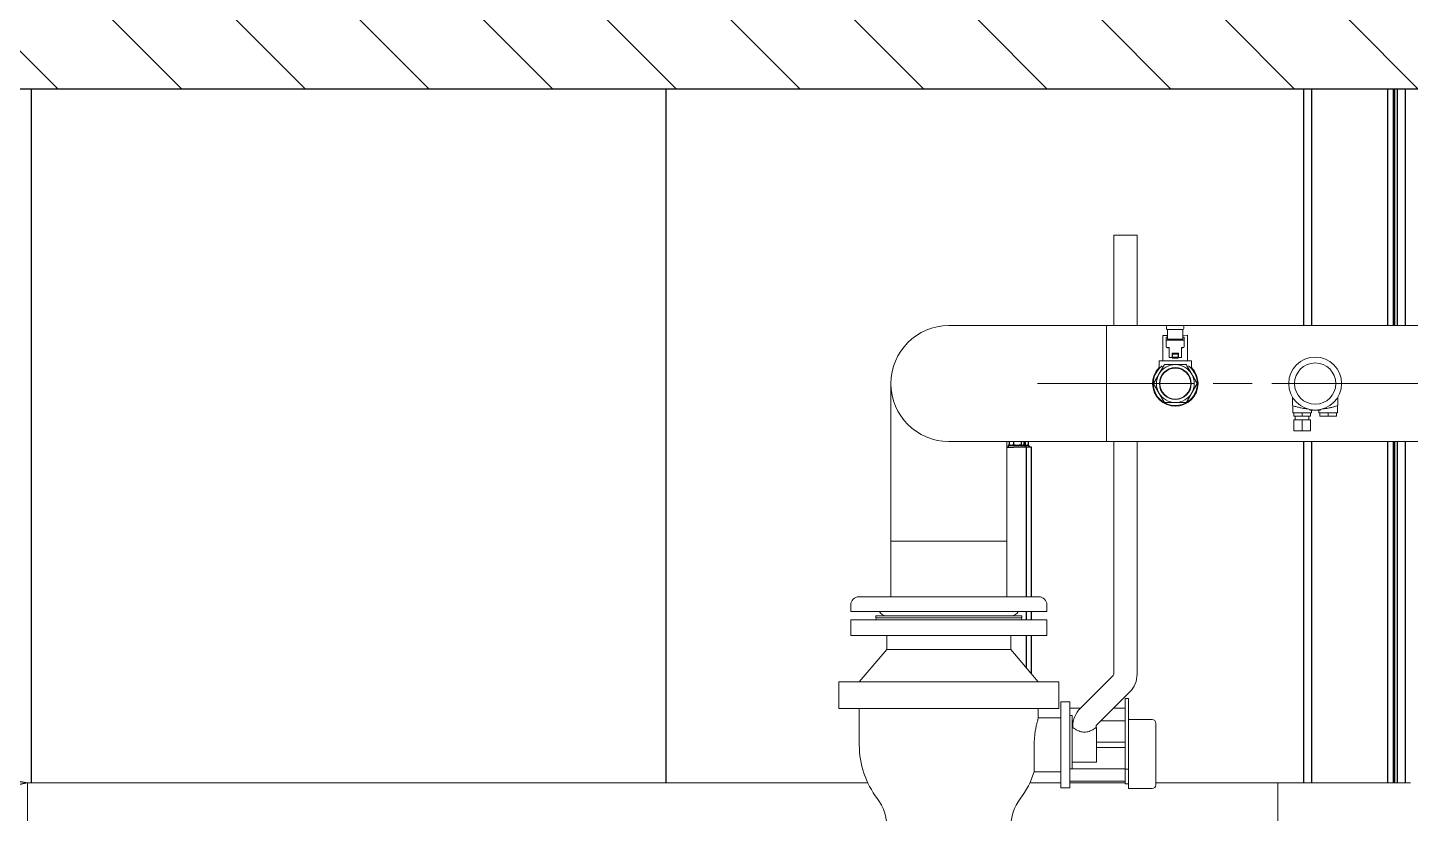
# Model space of a CAD drawing. Header units: millimetres. Extents: x -4172 to 126100, y -2 to 142133.
# Drawn here: x 87057 to 92078, y 23355 to 26207 of the extents above; entities that cross this region are included whole.
import ezdxf

# ---------------------------------------------------------------- set-up
doc = ezdxf.new("R2010")
doc.units = ezdxf.units.MM
doc.header["$LTSCALE"] = 100
doc.linetypes.add('CHAIN', pattern=[0.3543, 0.2362, -0.0295, 0.0591, -0.0295])
for name, color, linetype, lineweight in [('Hatch', 7, 'Continuous', 18), ('Symbol', 7, 'Continuous', 18), ('Visible', 7, 'Continuous', 25)]:
    doc.layers.add(name, color=color, linetype=linetype, lineweight=lineweight)
for name, color, linetype, lineweight, true_color in [('P_Biomass (BM)', 150, 'Continuous', 18, 0x007fff), ('P_BioMass CenterLine', 150, 'CHAIN', 18, 0x007fff), ('P_Cable Ducts (CD)', 30, 'Continuous', 18, 0xff7f00)]:
    doc.layers.add(name, color=color, linetype=linetype, lineweight=lineweight, true_color=true_color)

# ---------------------------------------------------------------- blocks, each defined once
blk = doc.blocks.new('Balloon35')
at = {"layer": 'Symbol'}
for p, q in [((870.571, 234.658), (868.067, 235.138)), ((868.071, 234.638), (870.571, 234.658)), ((868.075, 234.138), (870.571, 234.658))]:
    blk.add_line(p, q, dxfattribs=at)

msp = doc.modelspace()

# ---------------------------------------------------------------- hatches: boundary and pattern name
at = {"layer": 'Hatch'}
h = msp.add_hatch(dxfattribs=at)
h.set_pattern_fill('ANSI31', color=256, scale=2540, angle=90.00021, style=0)
h.set_pattern_definition([(135.0002, (0, 0), (-224.5056, -224.5072), [])])
h.paths.add_polyline_path([(84232.42, 26235.4), (84232.42, 20235.4), (84482.42, 20235.4), (84482.42, 25985.4), (97232.42, 25985.4), (97232.42, 20235.4), (97482.42, 20235.4), (97482.42, 26235.4)])

# ---------------------------------------------------------------- linework, layer by layer
at = {"layer": 'P_Biomass (BM)'}
for p, q in [((91085.86, 25454.15), (91000.86, 25454.15)), ((91000.86, 25125.78), (91000.86, 25454.15)), ((91085.86, 25125.78), (91085.86, 25454.15)), ((90974.61, 25125.78), (90402.11, 25125.78)), ((90974.61, 25125.78), (90402.11, 25125.78)), ((90974.61, 25125.78), (91194.59, 25125.78)), ((90974.61, 24705.03), (90974.61, 25125.78)), ((91192.81, 25115.06), (91192.79, 25122.56)), ((91251.53, 25126.47), (91196.53, 25126.32)), ((91196.57, 25111.32), (91251.57, 25111.47)), ((91196.67, 25075.98), (91196.57, 25111.32)), ((91251.67, 25076.13), (91251.57, 25111.47)), ((91253.72, 25125.78), (96553.67, 25125.78)), ((91255.29, 25122.73), (91255.31, 25115.23)), ((91196.63, 25090.32), (91179.13, 25090.28)), ((91179.13, 25090.28), (91179.38, 24997.78)), ((91191.67, 25075.09), (91191.65, 25082.16)), ((91191.74, 25048.57), (91191.67, 25075.09)), ((91196.65, 25084.82), (91195.4, 25084.82)), ((91252.93, 25072.6), (91195.43, 25072.45)), ((91196.67, 25075.98), (91251.67, 25076.13)), ((91269.13, 25090.52), (91251.63, 25090.47)), ((91252.9, 25084.98), (91251.65, 25084.97)), ((91256.67, 25075.26), (91256.65, 25082.34)), ((91256.67, 25075.26), (91256.74, 25048.75)), ((91269.13, 25090.52), (91269.38, 24998.02)), ((91201.75, 25045.95), (91195.5, 25045.93)), ((91196.75, 25045.93), (91196.75, 25045.08)), ((91196.75, 25045.08), (91201.75, 25045.09)), ((91201.75, 25045.95), (91201.78, 25034.71)), ((91201.78, 25034.71), (91201.81, 25025.87)), ((91201.81, 25025.87), (91201.85, 25010.26)), ((91201.85, 25010.26), (91213.1, 25010.29)), ((91235.56, 25025.96), (91213.06, 25025.9)), ((91213.06, 25025.9), (91213.1, 25010.29)), ((91214.32, 25022.62), (91234.32, 25022.68)), ((91214.35, 25010.93), (91214.32, 25022.62)), ((91214.35, 25010.93), (91234.35, 25010.98)), ((91214.36, 25007.34), (91214.35, 25010.93)), ((91234.35, 25010.98), (91234.32, 25022.68)), ((91234.36, 25007.4), (91234.35, 25010.98)), ((91235.6, 25010.35), (91235.56, 25025.96)), ((91235.6, 25010.35), (91246.85, 25010.38)), ((91253, 25046.09), (91246.75, 25046.07)), ((91246.75, 25046.07), (91246.78, 25034.83)), ((91246.75, 25045.21), (91251.75, 25045.22)), ((91246.78, 25034.83), (91246.81, 25026)), ((91246.81, 25026), (91246.85, 25010.38)), ((91251.75, 25046.08), (91251.75, 25045.22)), ((91176.88, 24997.77), (91165.63, 24997.74)), ((91165.71, 24969.54), (91165.63, 24997.74)), ((91176.88, 24997.77), (91271.88, 24998.03)), ((91283.13, 24998.06), (91271.88, 24998.03)), ((91283.21, 24969.86), (91283.13, 24998.06)), ((90191.73, 24915.4), (90191.73, 24342.9)), ((90191.73, 24915.4), (90191.73, 24342.9)), ((91649.69, 24866.35), (91649.69, 24835.74)), ((91815.15, 24866.35), (91815.15, 24835.74)), ((91651.17, 24835.22), (91651.17, 24809.15)), ((91651.17, 24809.15), (91654.92, 24809.15)), ((91656.53, 24809.15), (91654.92, 24809.15)), ((91654.92, 24809.15), (91654.92, 24796.65)), ((91656.53, 24809.15), (91683.31, 24809.15)), ((91684.92, 24809.15), (91683.31, 24809.15)), ((91686.53, 24809.15), (91684.92, 24809.15)), ((91684.92, 24809.15), (91684.92, 24796.65)), ((91686.53, 24809.15), (91713.31, 24809.15)), ((91712.98, 24821.2), (91712.98, 24819.15)), ((91716.96, 24819.15), (91712.98, 24819.15)), ((91714.92, 24809.15), (91713.31, 24809.15)), ((91714.92, 24809.15), (91714.92, 24796.65)), ((91714.92, 24809.15), (91718.67, 24809.15)), ((91716.96, 24820.47), (91716.96, 24819.15)), ((91716.96, 24819.15), (91747.88, 24819.15)), ((91718.67, 24819.15), (91718.67, 24809.15)), ((91746.17, 24819.15), (91746.17, 24809.15)), ((91746.17, 24809.15), (91749.92, 24809.15)), ((91747.88, 24820.47), (91747.88, 24819.15)), ((91751.86, 24819.15), (91747.88, 24819.15)), ((91751.53, 24809.15), (91749.92, 24809.15)), ((91749.92, 24809.15), (91749.92, 24796.65)), ((91751.53, 24809.15), (91778.31, 24809.15)), ((91751.86, 24821.2), (91751.86, 24819.15)), ((91779.92, 24809.15), (91778.31, 24809.15)), ((91779.92, 24826.2), (91779.92, 24826.2)), ((91781.53, 24809.15), (91779.92, 24809.15)), ((91779.92, 24809.15), (91779.92, 24796.65)), ((91781.53, 24809.15), (91808.31, 24809.15)), ((91809.92, 24809.15), (91808.31, 24809.15)), ((91809.92, 24809.15), (91809.92, 24796.65)), ((91809.92, 24809.15), (91813.67, 24809.15)), ((91813.67, 24835.22), (91813.67, 24809.15)), ((91684.92, 24796.65), (91654.92, 24796.65)), ((91684.92, 24784.15), (91654.92, 24784.15)), ((91654.92, 24784.15), (91654.92, 24744.15)), ((91659.92, 24796.65), (91659.92, 24784.15)), ((91714.92, 24796.65), (91684.92, 24796.65)), ((91714.92, 24784.15), (91684.92, 24784.15)), ((91684.92, 24784.15), (91684.92, 24744.15)), ((91709.92, 24796.65), (91709.92, 24784.15)), ((91714.92, 24784.15), (91714.92, 24744.15)), ((91779.92, 24796.65), (91749.92, 24796.65)), ((91809.92, 24796.65), (91779.92, 24796.65)), ((90402.11, 24705.03), (90974.61, 24705.03)), ((90402.11, 24705.03), (90974.61, 24705.03)), ((90612.48, 24342.9), (90612.48, 24705.03)), ((90612.48, 24342.9), (90612.48, 24705.03)), ((90974.61, 24705.03), (96531.8, 24705.03)), ((91000.86, 23861.11), (91000.86, 24705.03)), ((91085.86, 23861.11), (91085.86, 24705.03)), ((91684.92, 24744.15), (91654.92, 24744.15)), ((91714.92, 24744.15), (91684.92, 24744.15)), ((90191.73, 24141.65), (90191.73, 24342.9)), ((90612.48, 24342.9), (90191.73, 24342.9)), ((90612.48, 24141.65), (90612.48, 24342.9)), ((90045.86, 24087.9), (90045.86, 24111.65)), ((90129.97, 24141.65), (90075.86, 24141.65)), ((90129.97, 24141.65), (90136.78, 24141.65)), ((90336.91, 24141.65), (90136.78, 24141.65)), ((90336.91, 24141.65), (90348.73, 24141.65)), ((90582.05, 24141.65), (90348.73, 24141.65)), ((90582.05, 24141.65), (90591.95, 24141.65)), ((90721.78, 24141.65), (90591.95, 24141.65)), ((90721.78, 24141.65), (90723.96, 24141.65)), ((90728.36, 24141.65), (90723.96, 24141.65)), ((90758.36, 24087.9), (90758.36, 24111.65)), ((90758.36, 24087.9), (90045.86, 24087.9)), ((90045.86, 24057.9), (90758.36, 24057.9)), ((90045.86, 24057.9), (90045.86, 24000.4)), ((90139.61, 24065.4), (90135.28, 24057.9)), ((90667.11, 24072.9), (90137.11, 24072.9)), ((90137.11, 24065.4), (90137.11, 24072.9)), ((90667.11, 24065.4), (90137.11, 24065.4)), ((90664.61, 24065.4), (90668.94, 24057.9)), ((90667.11, 24065.4), (90667.11, 24072.9)), ((90758.36, 24057.9), (90758.36, 24000.4)), ((90045.86, 24000.4), (90758.36, 24000.4)), ((90177.11, 24000.4), (90177.11, 23950.4)), ((90627.11, 24000.4), (90627.11, 23950.4)), ((90177.11, 23950.4), (90077.11, 23832.9)), ((90177.11, 23950.4), (90627.11, 23950.4)), ((90627.11, 23950.4), (90727.11, 23832.9)), ((90879.2, 23736.35), (90998.66, 23855.81)), ((90002.11, 23832.9), (90802.11, 23832.9)), ((90002.11, 23832.9), (90002.11, 23735.4)), ((90802.11, 23832.9), (90802.11, 23735.4)), ((90808.36, 23760.4), (90808.36, 23447.9)), ((90842.11, 23760.4), (90808.36, 23760.4)), ((90842.11, 23447.9), (90842.11, 23760.4)), ((90939.3, 23676.24), (91058.76, 23795.7)), ((91042.11, 23772.09), (91042.11, 23515.76)), ((91042.11, 23772.09), (91054.61, 23772.09)), ((91054.61, 23772.09), (91054.61, 23693.22)), ((90002.11, 23735.4), (90802.11, 23735.4)), ((90077.11, 23735.4), (90077.11, 23604.15)), ((90727.11, 23735.4), (90727.11, 23701.65)), ((90808.36, 23701.65), (90727.11, 23701.65)), ((90842.11, 23736.65), (90879.5, 23736.65)), ((90849.61, 23710.4), (90842.11, 23710.4)), ((90849.61, 23710.4), (90849.61, 23516.65)), ((90999.71, 23736.65), (91042.11, 23736.65)), ((90849.61, 23691.65), (90854.46, 23691.65)), ((90852.11, 23666.65), (90849.61, 23666.65)), ((90852.11, 23666.65), (90852.11, 23670.94)), ((90937.11, 23666.65), (90937.11, 23670.94)), ((90938.36, 23666.65), (90937.11, 23666.65)), ((90938.36, 23666.65), (90938.36, 23541.65)), ((90954.71, 23691.65), (91042.11, 23691.65)), ((91054.61, 23695.56), (91140.86, 23695.56)), ((91054.61, 23594.63), (91054.61, 23693.22)), ((91153.36, 23683.06), (91153.36, 23458.06)), ((90712.14, 23604.15), (90712.14, 23506.65)), ((90938.36, 23614.15), (91042.11, 23614.15)), ((90938.36, 23594.15), (91042.11, 23594.15)), ((91054.61, 23594.63), (91054.61, 23515.76)), ((90808.36, 23506.65), (90712.14, 23506.65)), ((90842.11, 23516.65), (91042.11, 23516.65)), ((90938.36, 23541.65), (90849.61, 23541.65)), ((91042.11, 23515.76), (91042.11, 23462.73)), ((91042.11, 23515.76), (91054.61, 23515.76)), ((91054.61, 23515.76), (91054.61, 23462.73)), ((90808.36, 23447.9), (90842.11, 23447.9)), ((90842.11, 23471.65), (91042.11, 23471.65)), ((91042.11, 23462.73), (91054.61, 23462.73)), ((91054.61, 23445.56), (91054.61, 23462.73)), ((91054.61, 23445.56), (91140.86, 23445.56))]:
    msp.add_line(p, q, dxfattribs=at)
for centre, radius in [((91732.42, 24915.4), 96.18), ((91224.61, 24915.4), 57.91), ((91224.61, 24915.4), 56.23), ((91732.42, 24915.4), 74.96)]:
    msp.add_circle(centre, radius, dxfattribs=at)
for centre, radius, start, end in [((90402.11, 24915.4), 210.38, 90, 270), ((90402.11, 24915.4), 210.38, 90, 270), ((91196.54, 25122.57), 3.75, 90.15598, 180.15598), ((91196.56, 25115.07), 3.75, 180.15598, 270.15598), ((91251.54, 25122.72), 3.75, 0.15598, 90.15598), ((91251.56, 25115.22), 3.75, 270.15598, 0.15598), ((91224.61, 24915.4), 82.5, 135.56374, 44.74821), ((91224.61, 24915.4), 80, 126.57955, 53.73241), ((91224.61, 24915.4), 68.75, 90.15598, 150.15598), ((91224.61, 24915.4), 68.75, 30.15598, 90.15598), ((91224.61, 24915.4), 68.75, 150.15598, 210.15598), ((91224.61, 24915.4), 68.75, 330.15598, 30.15598), ((91224.61, 24915.4), 68.75, 210.15598, 270.15598), ((91224.61, 24915.4), 68.75, 270.15598, 330.15598), ((91732.42, 25071.65), 250, 259.04722, 263.769), ((91732.42, 25071.65), 250, 276.231, 280.95278), ((90075.86, 24111.65), 30, 90, 180), ((90728.36, 24111.65), 30, 0, 90), ((90174.61, 24100.4), 27.5, 207.03569, 270), ((90629.61, 24100.4), 27.5, 270, 332.96431), ((90993.36, 23861.11), 7.5, 315, 0), ((90993.36, 23861.11), 92.5, 315, 0), ((90944.61, 23670.94), 92.5, 135, 180), ((90944.61, 23670.94), 7.5, 135, 180), ((91140.86, 23683.06), 12.5, 0, 90), ((90402.11, 23604.15), 325, 180, 217.01368), ((90402.11, 23604.15), 325, 322.98632, 342.5424), ((91140.86, 23458.06), 12.5, 270, 0), ((90005.85, 23305.4), 171.26, 0, 37.01368), ((90798.37, 23305.4), 171.26, 142.98632, 180)]:
    msp.add_arc(centre, radius, start, end, dxfattribs=at)
for centre, major_axis, ratio, start_param, end_param in [((91195.4, 25082.17), (-3.75, -0.01), 0.7071068, 4.712389, 6.2831853), ((91195.42, 25075.1), (-3.75, -0.01), 0.7071068, 0, 1.5707963), ((91252.9, 25082.33), (3.75, 0.01), 0.7071068, 0, 1.5707963), ((91252.92, 25075.25), (3.75, 0.01), 0.7071068, 4.712389, 6.2831853), ((91195.49, 25048.58), (-3.75, -0.01), 0.7071068, 0, 1.5707963), ((91224.38, 24997.49), (45, 0.12), 0.2252683, 1.3467032, 1.7948894), ((91252.99, 25048.74), (3.75, 0.01), 0.7071068, 4.712389, 6.2831853)]:
    msp.add_ellipse(centre, major_axis=major_axis, ratio=ratio, start_param=start_param, end_param=end_param, dxfattribs=at)
for points, weights in [([(91184.73, 24984.04), (91174.14, 24965.59), (91164.97, 24949.61)], [1.68820457608, 1.81878765449, 1.81878765449]), ([(91224.42, 24984.15), (91206, 24984.1), (91184.73, 24984.04)], [1.81878765449, 1.81878765449, 1.68820457608]), ([(91264.11, 24984.26), (91242.84, 24984.2), (91224.42, 24984.15)], [1.68820457608, 1.81878765449, 1.81878765449]), ([(91284.05, 24949.94), (91274.8, 24965.87), (91264.11, 24984.26)], [1.81878765449, 1.81878765449, 1.68820457608]), ([(91164.97, 24949.61), (91155.81, 24933.63), (91145.22, 24915.18)], [1.81878765449, 1.81878765449, 1.68820457608]), ([(91145.22, 24915.18), (91155.91, 24896.79), (91165.16, 24880.86)], [1.68820457608, 1.81878765449, 1.81878765449]), ([(91303.99, 24915.62), (91293.31, 24934.01), (91284.05, 24949.94)], [1.68820457608, 1.81878765449, 1.81878765449]), ([(91284.24, 24881.19), (91293.41, 24897.17), (91303.99, 24915.62)], [1.81878765449, 1.81878765449, 1.68820457608]), ([(91165.16, 24880.86), (91174.42, 24864.94), (91185.1, 24846.54)], [1.81878765449, 1.81878765449, 1.68820457608]), ([(91264.49, 24846.76), (91275.07, 24865.21), (91284.24, 24881.19)], [1.68820457608, 1.81878765449, 1.81878765449]), ([(91185.1, 24846.54), (91206.37, 24846.6), (91224.79, 24846.65)], [1.68820457608, 1.81878765449, 1.81878765449]), ([(91224.79, 24846.65), (91243.22, 24846.7), (91264.49, 24846.76)], [1.81878765449, 1.81878765449, 1.68820457608])]:
    msp.add_rational_spline(points, weights, degree=2, dxfattribs=at)
for points, knots in [([(91649.69, 24835.74), (91649.69, 24835.74), (91649.69, 24835.74), (91649.75, 24835.71), (91650.66, 24835.39), (91654.12, 24834.22), (91656.71, 24833.37), (91663.28, 24831.38), (91667.24, 24830.25), (91675.81, 24828.11), (91680.33, 24827.09), (91684.92, 24826.2)], [-2.2570602, -2.2570602, -2.2570602, -2.2570602, -2.2374266, -2.2374266, -1.7027674, -1.7027674, -1.1397398, -1.1397398, -0.5606326, -0.5606326, 0, 0, 0, 0]), ([(91779.92, 24826.2), (91784.29, 24827.05), (91788.6, 24828.01), (91796.67, 24830.01), (91800.38, 24831.04), (91806.83, 24832.96), (91809.52, 24833.83), (91813.38, 24835.11), (91814.58, 24835.53), (91815.1, 24835.72), (91815.15, 24835.74), (91815.15, 24835.74)], [-3.2040286, -3.2040286, -3.2040286, -3.2040286, -2.6702293, -2.6702293, -2.1390184, -2.1390184, -1.6018016, -1.6018016, -1.0849327, -1.0849327, -0.9490741, -0.9490741, -0.9490741, -0.9490741]), ([(90136.78, 24141.65), (90136.53, 24141.65), (90136.28, 24141.65), (90133.55, 24141.65), (90131.57, 24141.65), (90130.12, 24141.65), (90130.04, 24141.65), (90129.97, 24141.65)], [-3.22529875, -3.22529875, -3.22529875, -3.22529875, -3.17709695, -3.17709695, -2.68834505, -2.68834505, -2.65935601, -2.65935601, -2.65935601, -2.65935601]), ([(90348.73, 24141.65), (90347.93, 24141.65), (90347.14, 24141.65), (90344.04, 24141.64), (90341.76, 24141.64), (90338.66, 24141.65), (90337.78, 24141.65), (90336.91, 24141.65)], [-2.19527918, -2.19527918, -2.19527918, -2.19527918, -2.09934923, -2.09934923, -1.8229843, -1.8229843, -1.70977025, -1.70977025, -1.70977025, -1.70977025]), ([(90591.95, 24141.65), (90591.41, 24141.65), (90590.84, 24141.65), (90588.55, 24141.64), (90586.66, 24141.64), (90583.78, 24141.65), (90582.92, 24141.65), (90582.05, 24141.65)], [-2.19527918, -2.19527918, -2.19527918, -2.19527918, -2.09934923, -2.09934923, -1.8229843, -1.8229843, -1.70977025, -1.70977025, -1.70977025, -1.70977025]), ([(90723.96, 24141.65), (90724, 24141.65), (90723.99, 24141.65), (90723.85, 24141.64), (90723.45, 24141.64), (90722.48, 24141.65), (90722.15, 24141.65), (90721.78, 24141.65)], [-2.19527918, -2.19527918, -2.19527918, -2.19527918, -2.09934923, -2.09934923, -1.8229843, -1.8229843, -1.70977025, -1.70977025, -1.70977025, -1.70977025]), ([(90712.14, 23604.15), (90712.14, 23610.31), (90712.33, 23616.67), (90713.09, 23629.3), (90713.67, 23635.57), (90715.11, 23647.57), (90715.97, 23653.31), (90717.8, 23663.92), (90718.78, 23668.79), (90720.65, 23677.4), (90721.61, 23681.45), (90723.41, 23688.59), (90724.25, 23691.69), (90725.64, 23696.68), (90726.19, 23698.57), (90726.93, 23701.06), (90727.11, 23701.65), (90727.11, 23701.65)], [-11.8316877, -11.8316877, -11.8316877, -11.8316877, -11.0920971, -11.0920971, -10.3525064, -10.3525064, -9.6129158, -9.6129158, -8.8733251, -8.8733251, -8.1339548, -8.1339548, -7.3945845, -7.3945845, -6.6552142, -6.6552142, -5.9158439, -5.9158439, -5.9158439, -5.9158439]), ([(90937.11, 23666.65), (90937.11, 23666.65), (90936.83, 23666.46), (90935.71, 23665.71), (90934.86, 23665.14), (90932.66, 23663.71), (90931.3, 23662.85), (90928.22, 23660.97), (90926.48, 23659.95), (90920.96, 23656.92), (90916.32, 23654.62), (90908.55, 23651.99), (90905.82, 23651.25), (90900.25, 23650.24), (90897.41, 23649.98), (90891.8, 23649.98), (90888.96, 23650.24), (90883.39, 23651.25), (90880.67, 23651.99), (90872.9, 23654.62), (90868.25, 23656.92), (90862.73, 23659.95), (90861, 23660.97), (90857.91, 23662.85), (90856.56, 23663.71), (90854.35, 23665.14), (90853.51, 23665.71), (90852.38, 23666.46), (90852.11, 23666.65), (90852.11, 23666.65)], [2.6739346, 2.6739346, 2.6739346, 2.6739346, 3.0061228, 3.0061228, 3.3383111, 3.3383111, 3.6704994, 3.6704994, 4.0026876, 4.0026876, 4.6752784, 4.6752784, 5.0115738, 5.0115738, 5.3478692, 5.3478692, 5.6841645, 5.6841645, 6.0204599, 6.0204599, 6.6930507, 6.6930507, 7.025239, 7.025239, 7.3574272, 7.3574272, 7.6896155, 7.6896155, 8.0218037, 8.0218037, 8.0218037, 8.0218037])]:
    msp.add_open_spline(points, degree=3, knots=knots, dxfattribs=at)
at = {"layer": 'P_BioMass CenterLine', "ltscale": 23.990969}
msp.add_line((90724.61, 24915.4), (98659.92, 24915.4), dxfattribs=at)
at = {"layer": 'P_Cable Ducts (CD)'}
for p, q in [((87057.11, 23465.78), (89358.8, 23465.78)), ((87057.11, 23465.78), (87057.11, 23180.03)), ((89379.66, 23465.78), (89358.8, 23465.78)), ((89379.66, 23465.78), (90108.04, 23465.78)), ((90696.18, 23465.78), (90808.36, 23465.78)), ((90842.11, 23465.78), (91042.11, 23465.78)), ((91153.36, 23465.78), (91596.8, 23465.78)), ((91596.8, 23180.03), (91596.8, 23465.78)), ((91749.74, 23465.78), (91596.8, 23465.78)), ((91749.74, 23465.78), (91987.73, 23465.78)), ((92002.43, 23465.78), (91987.73, 23465.78)), ((92002.43, 23465.78), (92063.36, 23465.78)), ((92078.01, 23465.78), (92063.36, 23465.78))]:
    msp.add_line(p, q, dxfattribs=at)
at = {"layer": 'Visible'}
for p, q in [((84482.42, 25985.4), (97232.42, 25985.4)), ((87070.64, 23465.78), (87070.64, 25985.4)), ((89375.18, 23465.78), (89375.18, 25985.4)), ((91691.65, 25125.78), (91691.65, 25985.4)), ((91720.09, 25125.78), (91720.09, 25985.4)), ((91995.71, 25125.78), (91995.71, 25985.4)), ((92016.76, 25125.78), (92016.76, 25985.4)), ((92021.51, 25125.78), (92021.51, 25985.4)), ((92031.75, 25125.78), (92031.75, 25985.4)), ((92060.67, 25125.78), (92060.67, 25985.4)), ((90620.67, 24705.03), (90620.67, 24693.82)), ((90637.25, 24705.03), (90637.25, 24693.82)), ((90664.46, 24705.03), (90664.46, 24693.82)), ((90675.09, 24705.03), (90675.09, 24693.82)), ((90679.42, 24705.03), (90679.42, 24693.82)), ((90690.06, 24705.03), (90690.06, 24693.82)), ((91691.65, 23465.78), (91691.65, 24705.03)), ((91720.09, 23465.78), (91720.09, 24705.03)), ((91995.71, 23465.78), (91995.71, 24705.03)), ((92016.76, 23465.78), (92016.76, 24705.03)), ((92021.51, 23465.78), (92021.51, 24705.03)), ((92031.75, 23465.78), (92031.75, 24705.03)), ((92060.67, 23465.78), (92060.67, 24705.03)), ((90612.48, 24684.15), (90637.31, 24684.15)), ((90677.88, 24690.4), (90617.88, 24690.4)), ((90617.88, 24690.4), (90617.88, 24684.15)), ((90626.38, 24690.4), (90622.12, 24692.86)), ((90682.88, 24684.15), (90637.31, 24684.15)), ((90669.38, 24690.4), (90673.65, 24692.86)), ((90692.85, 24690.4), (90677.88, 24690.4)), ((90677.88, 24690.4), (90677.88, 24684.15)), ((90701.86, 24684.15), (90682.88, 24684.15)), ((90682.88, 24684.15), (90682.88, 24141.65)), ((90684.35, 24690.4), (90688.62, 24692.86)), ((90692.85, 24690.4), (90692.85, 24684.15)), ((90701.86, 24141.65), (90701.86, 24684.15)), ((90682.88, 24087.9), (90682.88, 24057.9)), ((90701.86, 24057.9), (90701.86, 24087.9)), ((90682.88, 24000.4), (90682.88, 23884.86)), ((90701.86, 23862.56), (90701.86, 24000.4)), ((90635.43, 23355.4), (90634.57, 23355.4))]:
    msp.add_line(p, q, dxfattribs=at)
for points, weights in [([(90622.12, 24692.86), (90621.42, 24693.27), (90620.67, 24693.82)], [1.03347629206, 1.01909510683, 1]), ([(90620.67, 24693.82), (90628.96, 24689.86), (90637.25, 24693.82)], [1, 1.15470053838, 1]), ([(90637.25, 24693.82), (90650.85, 24689.86), (90664.46, 24693.82)], [1, 1.15470053838, 1]), ([(90664.46, 24693.82), (90669.77, 24689.86), (90675.09, 24693.82)], [1, 1.15470053838, 1]), ([(90672.6, 24692.26), (90675.83, 24692.78), (90679.42, 24693.82)], [1.05595414376, 1.03666862638, 1]), ([(90679.42, 24693.82), (90684.74, 24689.86), (90690.06, 24693.82)], [1, 1.15470053838, 1])]:
    msp.add_rational_spline(points, weights, degree=2, dxfattribs=at)

# ---------------------------------------------------------------- block references
at = {"layer": 'Symbol', "xscale": 100, "yscale": 100, "zscale": 100}
msp.add_blockref('Balloon35', (0, 0), dxfattribs=at)

doc.saveas('drawing.dxf')
